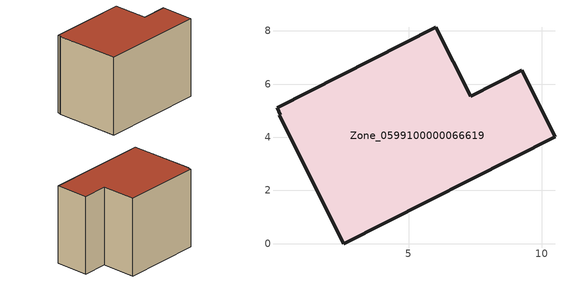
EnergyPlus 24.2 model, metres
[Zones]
Zone_0599100000066619
 floor ground (C_G): 0.05,5.11 6.03,8.13 7.34,5.54 9.26,6.52 10.51,4.01 2.57,0 0.13,4.82 0.18,4.85 z2.9
 wall outside (C_F): 10.51,4.01 9.26,6.52 7.34,5.54 6.03,8.13 0.05,5.11 0.18,4.85 0.13,4.82 2.57,0 10.51,4.01 z2.9:9.47
 roof outside (C_R): 6.03,8.13 0.05,5.11 0.18,4.85 0.13,4.82 2.57,0 10.51,4.01 9.26,6.52 7.34,5.54 z9.47
[BUILDING]
Pand.0599100000066619: North Axis=0; Terrain=City; Loads Convergence Tolerance Value=0.04; Temperature Convergence Tolerance Value=0.4; Solar Distribution=FullExterior; Maximum Number of Warmup Days=25; Minimum Number of Warmup Days=1
[Site:Location]
Rotterdam.The.Hague.AP_ZH_NLD Design_Conditions: Latitude=51.96; Longitude=4.45; Time Zone=1; Elevation=-4.5
[SITE:GROUNDTEMPERATURE:BUILDINGSURFACE]
18, 18, 18, 18, 18, 18, 18, 18, 18, 18, 18, 18
[MATERIAL] Thermal Absorptance=0.9; Solar Absorptance=0.7; Visible Absorptance=0.7
Name | Roughness | Thickness | Conductivity | Density | Specific Heat
G.TI.1946-1964 | MediumSmooth | 0.15 | 1 | 540 | 1210
F.TI.1946-1964 | Rough | 0.3 | 0.857143 | 1920 | 840
R.TI.1946-1964 | MediumRough | 0.2 | 0.277778 | 1500 | 1000
[CONSTRUCTION]
C_G: G.TI.1946-1964
C_F: F.TI.1946-1964
C_R: R.TI.1946-1964
[ZONE]
Zone_0599100000066619: Type=1; Multiplier=1; Ceiling Height=Autocalculate; Volume=Autocalculate; Floor Area=autocalculate; Part of Total Floor Area=Yes
[ZONEINFILTRATION:DESIGNFLOWRATE]
Infil_Zone_0599100000066619: Zone or ZoneList or Space or SpaceList=Zone_0599100000066619; Schedule=AlwaysOn; Design Flow Rate Calculation Method=Flow/Area; Flow Rate per Floor Area=0.003; Constant Term Coefficient=1; Temperature Term Coefficient=0; Velocity Term Coefficient=0; Velocity Squared Term Coefficient=0
[HVACTEMPLATE:ZONE:IDEALLOADSAIRSYSTEM]
Zone_0599100000066619: Maximum Heating Supply Air Temperature=50; Minimum Cooling Supply Air Temperature=13; Maximum Heating Supply Air Humidity Ratio=0.0156; Minimum Cooling Supply Air Humidity Ratio=0.0077; Heating Limit=NoLimit; Cooling Limit=NoLimit; Dehumidification Control Type=ConstantSensibleHeatRatio; Cooling Sensible Heat Ratio=0.7; Dehumidification Setpoint=60; Humidification Control Type=None; Humidification Setpoint=30; Outdoor Air Method=None; Outdoor Air Flow Rate per Person=0.00944; Outdoor Air Flow Rate per Zone Floor Area=0; Outdoor Air Flow Rate per Zone=0; Demand Controlled Ventilation Type=None; Outdoor Air Economizer Type=NoEconomizer; Heat Recovery Type=None; Sensible Heat Recovery Effectiveness=0.7; Latent Heat Recovery Effectiveness=0.65
[ZONECONTROL:THERMOSTAT]
ThermostatControl_Zone_0599100000066619: Zone or ZoneList=Zone_0599100000066619; Control Type Schedule=DualSetpointControlType; Control 1=Thermostat_Zone_0599100000066619; Temperature Difference Between Cutout And Setpoint=0
[THERMOSTATSETPOINT:DUALSETPOINT]
Thermostat_Zone_0599100000066619: Heating Setpoint Temperature Schedule=HeatingSetpoint_Zone_0599100000066619; Cooling Setpoint Temperature Schedule=CoolingSetpoint_Zone_0599100000066619
[SCHEDULE:COMPACT]
HeatingSetpoint_Zone_0599100000066619: Through: 12/31, For: AllDays, Until: 24:00, 21
CoolingSetpoint_Zone_0599100000066619: Through: 12/31, For: AllDays, Until: 24:00, 24
DualSetpointControlType: Through: 12/31, For: AllDays, Until: 24:00, 4
AlwaysOn: Through: 12/31, For: AllDays, Until: 24:00, 1
